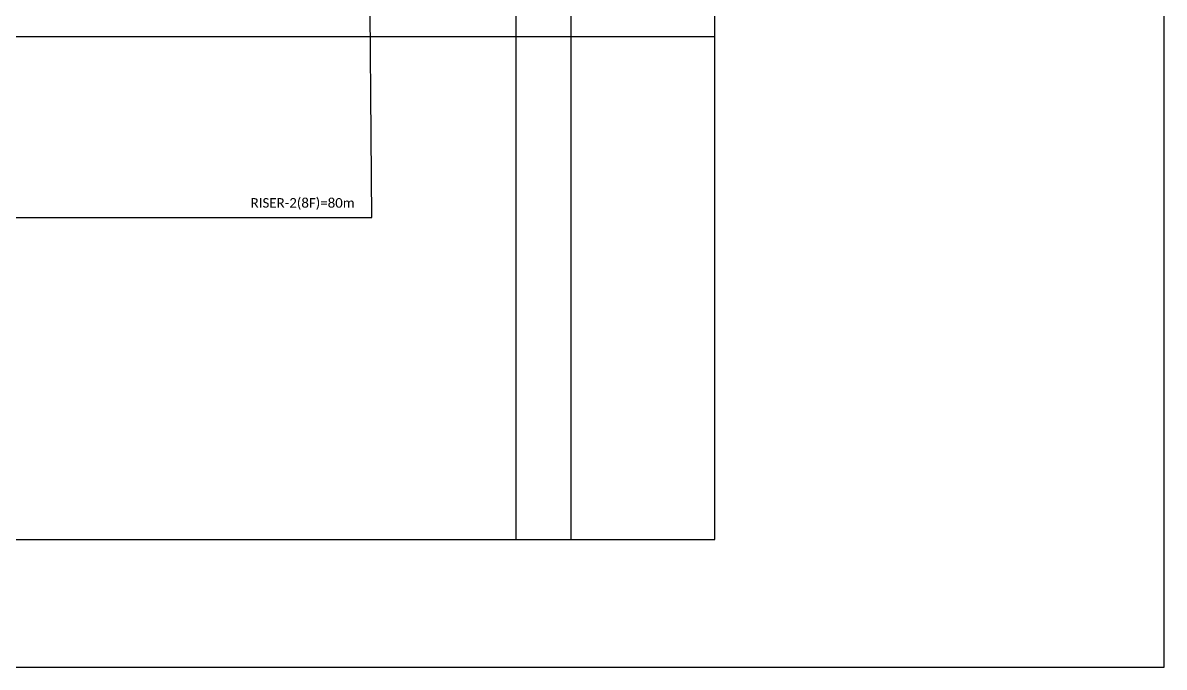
# Model space of a CAD drawing. Header units: metres. Extents: x -1286 to 467, y -500 to 94.
# Drawn here: x 228.3 to 467, y -499.8 to -365 of the extents above; entities that cross this region are included whole.
import ezdxf

# ---------------------------------------------------------------- set-up
doc = ezdxf.new("R2010")
doc.units = ezdxf.units.M
doc.styles.add('WMF-Calibri0', font='calibri.ttf')

msp = doc.modelspace()

# ---------------------------------------------------------------- linework, layer by layer
for p, q in [((373.02, -473.07), (373.02, -213.92)), ((-48.92, -473.07), (373.02, -473.07))]:
    msp.add_line(p, q)
msp.add_lwpolyline([(-373.98, -499.81), (467.02, -499.81), (467.02, 94.19), (-373.98, 94.19)], close=True)
for points in [[(331.43, -213.92), (331.43, -473.07)], [(343, -473.07), (343, -213.92)], [(-48.92, -367.94), (373.02, -367.94)]]:
    msp.add_lwpolyline(points)
at = {"color": 6}
msp.add_lwpolyline([(120.59, -418.59), (120.59, -405.78), (301.28, -405.78), (300.8, -345.48), (300.8, -295.78), (300.8, -222.7)], dxfattribs=at)

# ---------------------------------------------------------------- texts
at = {"color": 6, "lineweight": 0, "style": 'WMF-Calibri0'}
msp.add_text('RISER-2(8F)=80m', height=2, dxfattribs=at).set_placement((275.94, -403.71))

doc.saveas('drawing.dxf')
